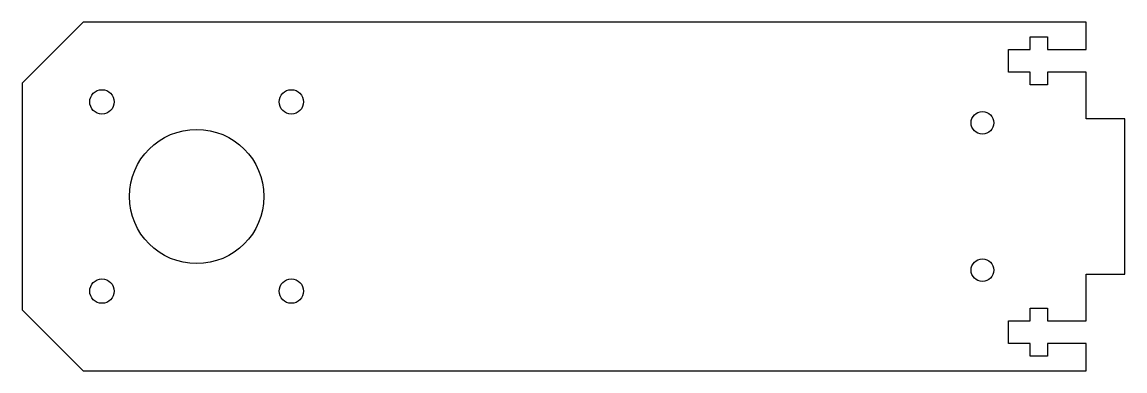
# Model space of a CAD drawing. Extents: x -1.12 to 5.98, y -1.12 to 1.12.
import ezdxf

# ---------------------------------------------------------------- set-up
doc = ezdxf.new("R2010")
doc.units = 0
doc.layers.get('0').update_dxf_attribs({"linetype": 'CONTINUOUS'})

msp = doc.modelspace()

# ---------------------------------------------------------------- linework, layer by layer
msp.add_lwpolyline([(5.7313, -0.948), (5.4813, -0.948), (5.4813, -1.03), (5.3713, -1.03), (5.3713, -0.948), (5.2313, -0.948), (5.2313, -0.802), (5.3713, -0.802), (5.3713, -0.72), (5.4813, -0.72), (5.4813, -0.802), (5.7313, -0.802), (5.7313, -0.5), (5.9813, -0.5), (5.9813, 0.5), (5.7313, 0.5), (5.7313, 0.802), (5.4813, 0.802), (5.4813, 0.72), (5.3713, 0.72), (5.3713, 0.802), (5.2313, 0.802), (5.2313, 0.948), (5.3713, 0.948), (5.3713, 1.03), (5.4813, 1.03), (5.4813, 0.948), (5.7313, 0.948), (5.7313, 1.125), (-0.7313, 1.125), (-1.125, 0.7313), (-1.125, -0.7313), (-0.7313, -1.125), (5.7313, -1.125)], close=True)
for centre, radius in [((-0.6102, 0.6102), 0.0787), ((0.6102, 0.6102), 0.0787), ((5.0628, 0.475), 0.073), ((0, 0), 0.4331), ((5.0628, -0.475), 0.073), ((-0.6102, -0.6102), 0.0787), ((0.6102, -0.6102), 0.0787)]:
    msp.add_circle(centre, radius)

doc.saveas('drawing.dxf')
